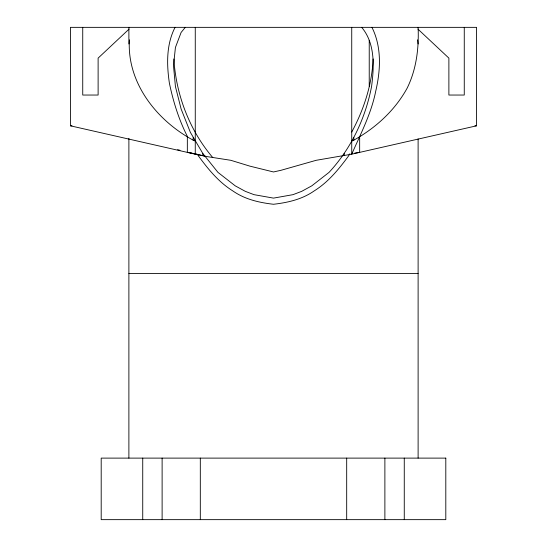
<?xml version="1.0" encoding="UTF-8"?>
<svg xmlns="http://www.w3.org/2000/svg" width="547" height="547" viewBox="0 0 547 547"><rect width="100%" height="100%" fill="white"/><g stroke="black" fill="none" stroke-linecap="round" stroke-linejoin="round"><path stroke-width="0.82" d="M373.129 58.96C372.001 84.573 363.885 109.585 351.735 132.032M195.265 141.058L193.159 140.155C156.798 120.525 126.754 82.823 129.4 39.815M418.113 27.35C418.975 48.225 416.445 69.325 407.105 88.238C394.866 110.453 375.83 127.82 353.841 140.155L351.735 141.058M175.054 27.35C166.226 44.594 166.63 64.389 169.385 83.13C173.214 101.516 178.814 119.567 187.341 136.34L187.341 152.381L197.515 154.418L198.438 155.943C208.236 169.255 218.656 182.11 232.878 190.958C244.933 199.382 259.121 202.602 273.5 204.27C287.879 202.602 302.067 199.382 314.122 190.958C328.344 182.11 338.764 169.255 348.562 155.943L349.868 153.782M371.946 27.35C381.813 47.049 380.657 70.098 375.755 91.062C371.372 113.332 360.801 133.577 351.735 154.179L316.159 160.305L281.028 170.288L273.5 171.963L249.924 166.151L230.841 160.305L207.587 156.688L195.265 154.179L70.426 125.81L70.426 27.35L476.574 27.35L476.574 125.81L351.735 154.179L351.735 27.35M185.31 27.35L181.112 32.444L175.423 47.466L173.502 65.715L175.423 86.488L181.112 108.983L190.356 132.34L202.793 153.447L217.945 172.367L235.231 185.843L245.288 191.334L253.993 194.657L273.5 198.117L293.007 194.657L301.712 191.334L311.769 185.843L329.055 172.367C351.215 148.497 365.423 118.343 371.577 86.488C374.141 66.748 375.345 43.486 361.69 27.35M129.078 29.094L98.118 58.119L98.118 95.041L82.734 95.041L82.734 27.35M342.531 155.546L344.159 155.157M354.764 153.085L359.659 152.381L359.659 136.34M70.426 125.81L71.985 125.81M474.905 125.81L476.574 125.81M128.887 273.5L418.113 273.5M193.159 153.406L197.515 154.418M198.335 154.61L204.94 156.134M189.036 152.428L192.332 153.215M177.611 149.7L179.997 150.281M417.922 29.094L448.882 58.119L448.882 95.041L464.266 95.041L464.266 27.35M212.742 157.536C189.467 130.234 176.031 94.665 173.871 58.96M417.6 39.815L418.113 43.965M418.113 138.924L418.113 458.112M404.267 458.112L404.267 519.65M384.883 458.112L384.883 519.65M369.232 40.28L369.232 86.255M353.841 137.591L353.841 140.155M346.689 458.112L346.689 519.65M344.207 153.447L344.207 155.259M202.793 153.447L202.793 155.69M200.311 458.112L200.311 519.65M195.265 27.35L195.265 154.179M193.159 137.591L193.159 140.155M162.117 458.112L162.117 519.65M142.733 458.112L142.733 519.65M128.887 27.35L128.887 43.965M128.887 138.329L128.887 458.112M445.805 458.112L101.195 458.112L101.195 519.65L445.805 519.65L445.805 458.112"/></g></svg>
